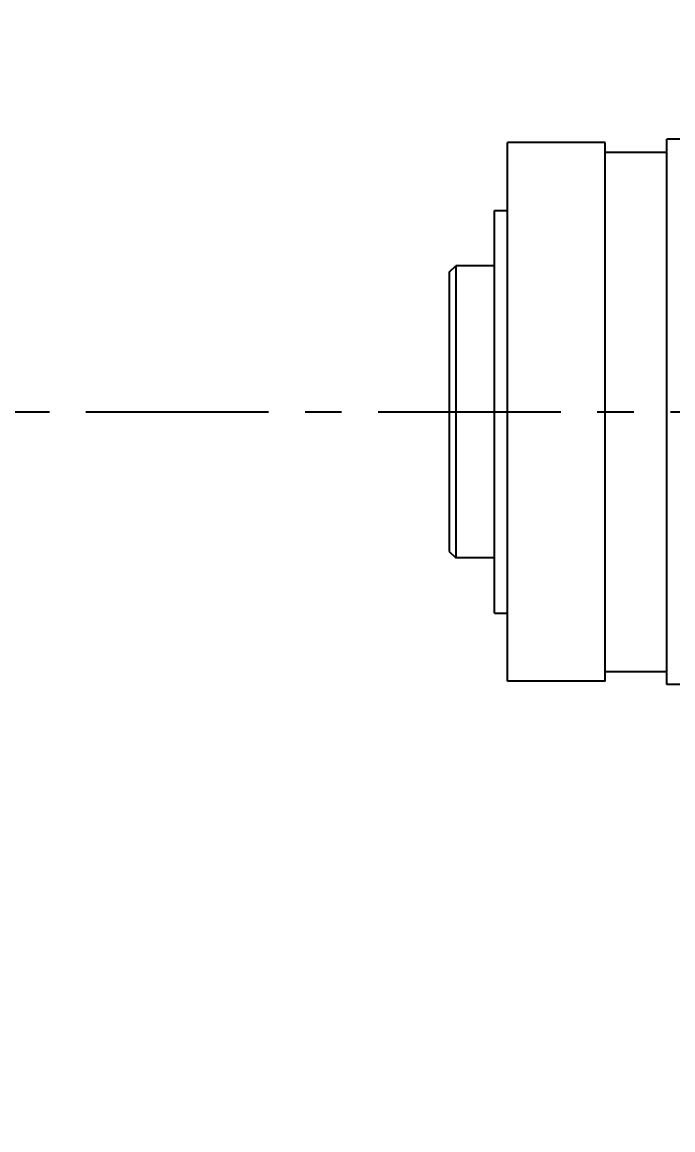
# Model space of a CAD drawing. Header units: millimetres. Extents: x 5828 to 6704, y 123 to 421.
# Drawn here: x 6578.1 to 6584.78, y 226.99 to 238.37 of the extents above; entities that cross this region are included whole.
import ezdxf

# ---------------------------------------------------------------- set-up
doc = ezdxf.new("R2010")
doc.units = ezdxf.units.MM
doc.linetypes.add('CENTER', pattern=[0.6, 0.375, -0.075, 0.075, -0.075])
for name, color, linetype in [('中心线', 7, 'Continuous'), ('外形图', 7, 'Continuous'), ('尺寸标注', 7, 'Continuous'), ('运动范围', 7, 'Continuous')]:
    doc.layers.add(name, color=color, linetype=linetype)
doc.styles.add('微软雅黑', font='msyh.ttc', dxfattribs={"height": 1.5})
doc.dimstyles.new('尺寸标注_1_15比例', dxfattribs={"dimtxt": 1.5, "dimasz": 1.25, "dimexe": 0.5, "dimexo": 0.4, "dimgap": 0.5, "dimtad": 1, "dimdec": 1, "dimlfac": 15, "dimdsep": 46, "dimtxsty": '微软雅黑', "dimcen": 0.09, "dimadec": 0, "dimazin": 0, "dimtp": 0.01, "dimtm": 0.01, "dimtfac": 1, "dimtdec": 1, "dimtofl": 0, "dimtmove": 0, "dimatfit": 3, "dimfxl": 1, "dimtolj": 1, "dimarcsym": 0})

# ---------------------------------------------------------------- blocks, each defined once
blk = doc.blocks.new('*D964')
at = {"layer": 'Defpoints', "color": 0}
for p in [(6599.87, 245.078), (6642.775, 240.683), (6560.752, 234.366), (6606.948, 234.372), (6651.964, 234.366)]:
    blk.add_point(p, dxfattribs=at)
at = {"layer": '尺寸标注', "color": 0, "lineweight": -2}
blk.add_arc((6606.914, 234.366), 12.821, 15.5792, 174.4115, dxfattribs=at)
at = {"layer": '尺寸标注', "color": 0}
for points in [[(6619.06, 237.763), (6619.467, 237.855), (6619.54, 236.59)], [(6593.946, 235.624), (6594.362, 235.604), (6594.093, 234.366)]]:
    blk.add_solid(points, dxfattribs=at)
at = {"layer": '尺寸标注', "color": 0, "insert": (6607.376, 248.458), "char_height": 1.5, "attachment_point": 5, "rotation": 358.1233, "style": '微软雅黑'}
blk.add_mtext('\\A1;-\\A1;170%%d', dxfattribs=at)
blk = doc.blocks.new('*D965')
at = {"layer": 'Defpoints', "color": 0}
for p in [(6560.752, 234.366), (6606.948, 234.372), (6651.964, 234.366), (6642.775, 228.048), (6600.093, 223.893)]:
    blk.add_point(p, dxfattribs=at)
at = {"layer": '尺寸标注', "color": 0, "lineweight": -2}
blk.add_arc((6606.982, 234.366), 12.535, 185.7157, 344.275, dxfattribs=at)
at = {"layer": '尺寸标注', "color": 0}
for points in [[(6594.717, 233.128), (6594.301, 233.107), (6594.447, 234.366)], [(6619.251, 230.922), (6618.845, 231.015), (6619.327, 232.187)]]:
    blk.add_solid(points, dxfattribs=at)
at = {"layer": '尺寸标注', "color": 0, "insert": (6606, 223.152), "char_height": 1.5, "attachment_point": 5, "rotation": 354.9953, "style": '微软雅黑'}
blk.add_mtext('\\A1;+\\A1;170%%d', dxfattribs=at)

msp = doc.modelspace()

# ---------------------------------------------------------------- linework, layer by layer
at = {"layer": '中心线', "linetype": 'CENTER', "ltscale": 5}
msp.add_line((6560.7519, 234.3658), (6651.9644, 234.3658), dxfattribs=at)
at = {"layer": '外形图'}
for p, q in [((6584.7148, 231.5658), (6584.7148, 237.1658)), ((6585.0657, 237.1658), (6584.7148, 237.1658)), ((6583.0814, 231.5991), (6583.0814, 237.1325)), ((6584.0814, 237.1325), (6583.0814, 237.1325)), ((6584.0814, 231.5991), (6584.0814, 237.1325)), ((6584.0814, 237.0325), (6584.7148, 237.0325)), ((6582.9481, 232.2991), (6582.9481, 236.4325)), ((6582.9481, 236.4325), (6583.0814, 236.4325)), ((6582.4814, 235.7991), (6582.5481, 235.8658)), ((6582.4814, 235.7991), (6582.4814, 232.9325)), ((6582.5481, 235.8658), (6582.5481, 232.8658)), ((6582.9481, 235.8658), (6582.5481, 235.8658)), ((6582.4814, 232.9325), (6582.5481, 232.8658)), ((6582.9481, 232.8658), (6582.5481, 232.8658)), ((6582.9481, 232.2991), (6583.0814, 232.2991)), ((6584.0814, 231.6991), (6584.7148, 231.6991)), ((6584.0814, 231.5991), (6583.0814, 231.5991)), ((6585.0639, 231.5658), (6584.7148, 231.5658))]:
    msp.add_line(p, q, dxfattribs=at)
at = {"layer": '运动范围', "color": 0}
msp.add_arc((6606.9481, 234.3658), 36.38, 10, 350, dxfattribs=at)

# ---------------------------------------------------------------- dimensions: what is measured, and where the dimension line sits
at = {"layer": '尺寸标注'}
for base, line2, text, picture, middle in [((6599.8696, 245.0776), ((6642.7754, 240.6831), (6606.9481, 234.3718)), '\\A1;-<>', '*D964', (6607.3339, 247.1795)), ((6600.0932, 223.893), ((6642.7754, 228.0485), (6606.9481, 234.3718)), '\\A1;+<>', '*D965', (6605.8885, 221.8781))]:
    dim = msp.add_angular_dim_2l(base=base, line1=((6560.7519, 234.3658), (6651.9644, 234.3658)), line2=line2, text=text, dimstyle='尺寸标注_1_15比例', override={"dimtxsty": '微软雅黑'}, dxfattribs=at)
    dim.commit()
    dim.dimension.update_dxf_attribs({"geometry": picture, "text_midpoint": middle, "dimtype": 162})

doc.saveas('drawing.dxf')
